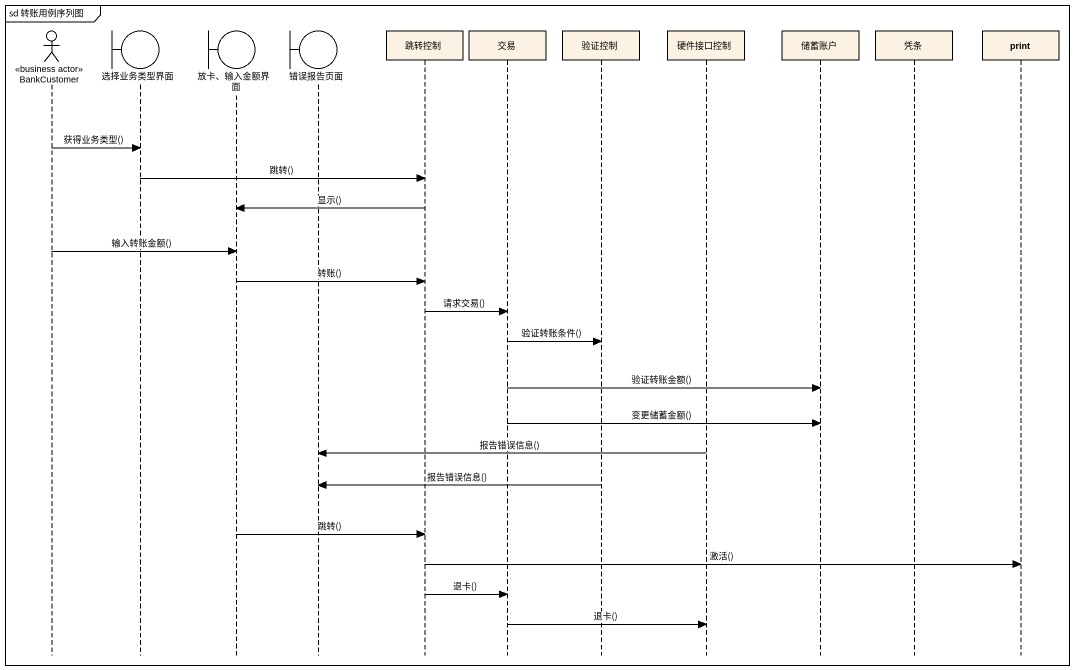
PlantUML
@startuml
mainframe sd 转账用例序列图
hide footbox
actor BankCustomer <<business actor>>
boundary 选择业务类型界面
boundary "放卡、输入金额界面" as 放卡_输入金额界面
boundary 错误报告页面
participant 跳转控制
participant 交易
participant 验证控制
participant 硬件接口控制
participant 储蓄账户
participant 凭条
participant print

BankCustomer -> 选择业务类型界面 : 获得业务类型()
选择业务类型界面 -> 跳转控制 : 跳转()
跳转控制 -> 放卡_输入金额界面 : 显示()
BankCustomer -> 放卡_输入金额界面 : 输入转账金额()
放卡_输入金额界面 -> 跳转控制 : 转账()
跳转控制 -> 交易 : 请求交易()
交易 -> 验证控制 : 验证转账条件()
交易 -> 储蓄账户 : 验证转账金额()
交易 -> 储蓄账户 : 变更储蓄金额()
硬件接口控制 -> 错误报告页面 : 报告错误信息()
验证控制 -> 错误报告页面 : 报告错误信息()
放卡_输入金额界面 -> 跳转控制 : 跳转()
跳转控制 -> print : 激活()
跳转控制 -> 交易 : 退卡()
交易 -> 硬件接口控制 : 退卡()
@enduml
